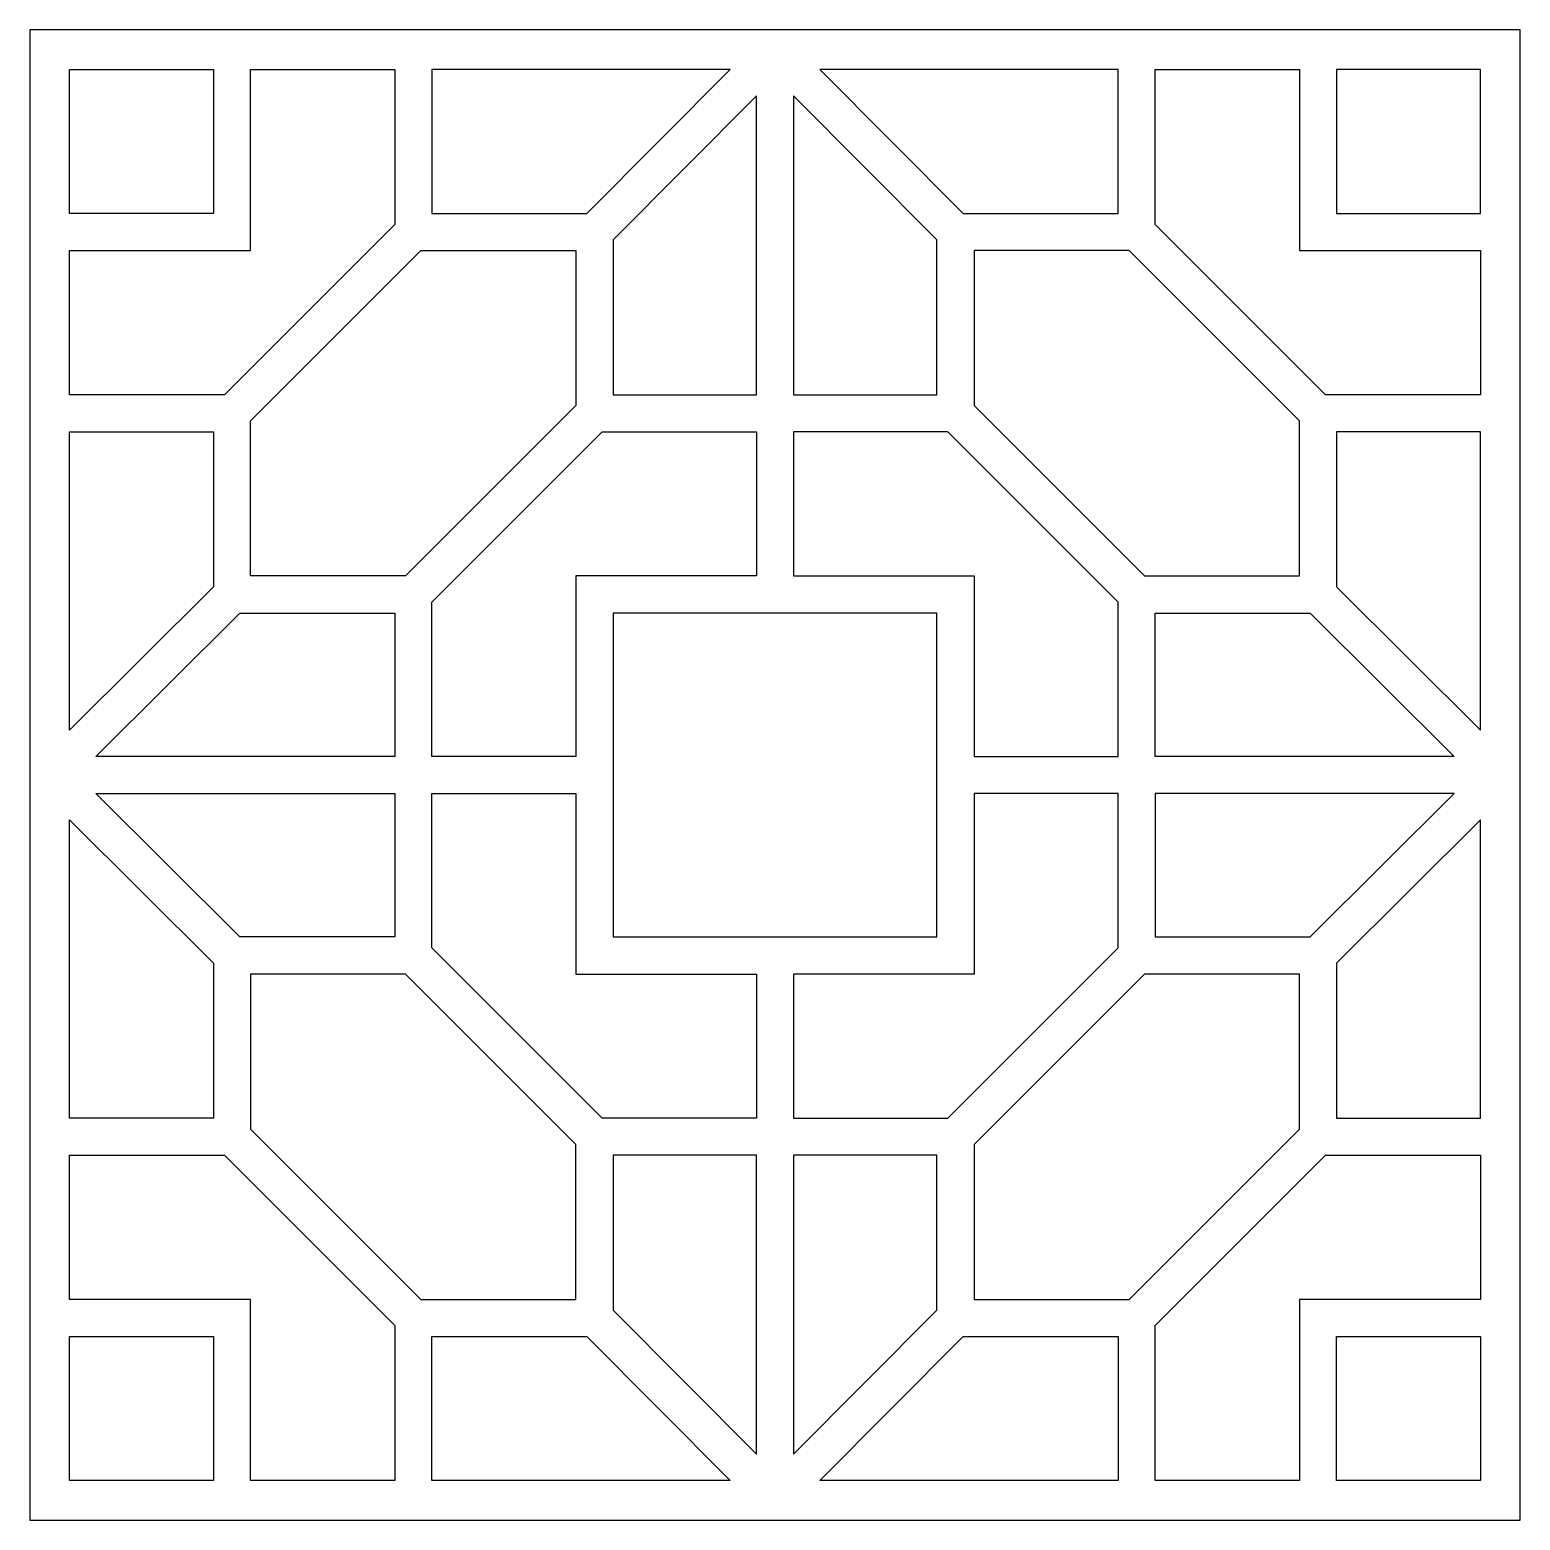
# Model space of a CAD drawing. Header units: centimetres. Extents: x 8.81 to 14.97, y 2.84 to 9.
import ezdxf

# ---------------------------------------------------------------- set-up
doc = ezdxf.new("R2010")
doc.units = ezdxf.units.CM
doc.header["$MEASUREMENT"] = 0
doc.layers.add('layer 1', color=7, linetype='Continuous')

msp = doc.modelspace()

# ---------------------------------------------------------------- linework, layer by layer
at = {"layer": 'layer 1', "color": 250}
for points, knots in [([(8.80966, 9.00077), (8.80966, 9.00077), (14.97003, 9.00077), (14.97003, 9.00077), (14.97003, 9.00077), (14.97003, 9.00077), (14.97003, 2.8404), (14.97003, 2.8404), (14.97003, 2.8404), (14.97003, 2.8404), (8.80966, 2.8404), (8.80966, 2.8404), (8.80966, 2.8404), (8.80966, 2.8404), (8.80966, 9.00077), (8.80966, 9.00077), (8.80966, 9.00077), (8.80966, 9.00077), (8.80966, 9.00077), (8.80966, 9.00077)], [0, 0, 0, 0, 0.1666667, 0.1666667, 0.1666667, 0.1666667, 0.3333333, 0.3333333, 0.3333333, 0.3333333, 0.5, 0.5, 0.5, 0.5, 0.6666667, 0.6666667, 0.6666667, 0.6666667, 1, 1, 1, 1]), ([(8.97339, 8.24147), (8.97339, 8.24147), (9.56896, 8.24147), (9.56896, 8.24147), (9.56896, 8.24147), (9.56896, 8.24147), (9.56896, 8.83704), (9.56896, 8.83704), (9.56896, 8.83704), (9.56896, 8.83704), (8.97339, 8.83704), (8.97339, 8.83704), (8.97339, 8.83704), (8.97339, 8.83704), (8.97339, 8.24147), (8.97339, 8.24147), (8.97339, 8.24147), (8.97339, 8.24147), (8.97339, 8.24147), (8.97339, 8.24147)], [0, 0, 0, 0, 0.1666667, 0.1666667, 0.1666667, 0.1666667, 0.3333333, 0.3333333, 0.3333333, 0.3333333, 0.5, 0.5, 0.5, 0.5, 0.6666667, 0.6666667, 0.6666667, 0.6666667, 1, 1, 1, 1]), ([(8.97339, 7.4924), (8.97339, 7.4924), (9.61392, 7.4924), (9.61392, 7.4924), (9.61392, 7.4924), (9.61392, 7.4924), (10.31803, 8.19652), (10.31803, 8.19652), (10.31803, 8.19652), (10.31803, 8.19652), (10.31803, 8.83704), (10.31803, 8.83704), (10.31803, 8.83704), (10.31803, 8.83704), (9.72245, 8.83704), (9.72245, 8.83704), (9.72245, 8.83704), (9.72245, 8.83704), (9.72245, 8.08798), (9.72245, 8.08798), (9.72245, 8.08798), (9.72245, 8.08798), (8.97339, 8.08798), (8.97339, 8.08798), (8.97339, 8.08798), (8.97339, 8.08798), (8.97339, 7.4924), (8.97339, 7.4924), (8.97339, 7.4924), (8.97339, 7.4924), (8.97339, 7.4924), (8.97339, 7.4924)], [0, 0, 0, 0, 0.1111111, 0.1111111, 0.1111111, 0.1111111, 0.2222222, 0.2222222, 0.2222222, 0.2222222, 0.3333333, 0.3333333, 0.3333333, 0.3333333, 0.4444444, 0.4444444, 0.4444444, 0.4444444, 0.5555556, 0.5555556, 0.5555556, 0.5555556, 0.6666667, 0.6666667, 0.6666667, 0.6666667, 0.7777778, 0.7777778, 0.7777778, 0.7777778, 1, 1, 1, 1]), ([(10.47152, 8.24147), (10.47152, 8.24147), (10.47152, 8.83704), (10.47152, 8.83704), (10.47152, 8.83704), (10.47152, 8.83704), (11.70484, 8.83704), (11.70484, 8.83704), (11.70484, 8.83704), (11.70484, 8.83704), (11.11234, 8.24147), (11.11234, 8.24147), (11.11234, 8.24147), (11.11234, 8.24147), (10.47152, 8.24147), (10.47152, 8.24147), (10.47152, 8.24147), (10.47152, 8.24147), (10.47152, 8.24147), (10.47152, 8.24147)], [0, 0, 0, 0, 0.1666667, 0.1666667, 0.1666667, 0.1666667, 0.3333333, 0.3333333, 0.3333333, 0.3333333, 0.5, 0.5, 0.5, 0.5, 0.6666667, 0.6666667, 0.6666667, 0.6666667, 1, 1, 1, 1]), ([(12.07485, 8.83704), (12.07485, 8.83704), (13.30816, 8.83704), (13.30816, 8.83704), (13.30816, 8.83704), (13.30816, 8.83704), (13.30816, 8.24147), (13.30816, 8.24147), (13.30816, 8.24147), (13.30816, 8.24147), (12.66735, 8.24147), (12.66735, 8.24147), (12.66735, 8.24147), (12.66735, 8.24147), (12.07485, 8.83704), (12.07485, 8.83704), (12.07485, 8.83704), (12.07485, 8.83704), (12.07485, 8.83704), (12.07485, 8.83704)], [0, 0, 0, 0, 0.1666667, 0.1666667, 0.1666667, 0.1666667, 0.3333333, 0.3333333, 0.3333333, 0.3333333, 0.5, 0.5, 0.5, 0.5, 0.6666667, 0.6666667, 0.6666667, 0.6666667, 1, 1, 1, 1]), ([(13.46166, 8.19652), (13.46166, 8.19652), (14.16577, 7.4924), (14.16577, 7.4924), (14.16577, 7.4924), (14.16577, 7.4924), (14.8063, 7.4924), (14.8063, 7.4924), (14.8063, 7.4924), (14.8063, 7.4924), (14.8063, 8.08798), (14.8063, 8.08798), (14.8063, 8.08798), (14.8063, 8.08798), (14.05723, 8.08798), (14.05723, 8.08798), (14.05723, 8.08798), (14.05723, 8.08798), (14.05723, 8.83704), (14.05723, 8.83704), (14.05723, 8.83704), (14.05723, 8.83704), (13.46166, 8.83704), (13.46166, 8.83704), (13.46166, 8.83704), (13.46166, 8.83704), (13.46166, 8.19652), (13.46166, 8.19652), (13.46166, 8.19652), (13.46166, 8.19652), (13.46166, 8.19652), (13.46166, 8.19652)], [0, 0, 0, 0, 0.1111111, 0.1111111, 0.1111111, 0.1111111, 0.2222222, 0.2222222, 0.2222222, 0.2222222, 0.3333333, 0.3333333, 0.3333333, 0.3333333, 0.4444444, 0.4444444, 0.4444444, 0.4444444, 0.5555556, 0.5555556, 0.5555556, 0.5555556, 0.6666667, 0.6666667, 0.6666667, 0.6666667, 0.7777778, 0.7777778, 0.7777778, 0.7777778, 1, 1, 1, 1]), ([(14.21072, 8.24147), (14.21072, 8.24147), (14.21072, 8.83704), (14.21072, 8.83704), (14.21072, 8.83704), (14.21072, 8.83704), (14.8063, 8.83704), (14.8063, 8.83704), (14.8063, 8.83704), (14.8063, 8.83704), (14.8063, 8.24147), (14.8063, 8.24147), (14.8063, 8.24147), (14.8063, 8.24147), (14.21072, 8.24147), (14.21072, 8.24147), (14.21072, 8.24147), (14.21072, 8.24147), (14.21072, 8.24147), (14.21072, 8.24147)], [0, 0, 0, 0, 0.1666667, 0.1666667, 0.1666667, 0.1666667, 0.3333333, 0.3333333, 0.3333333, 0.3333333, 0.5, 0.5, 0.5, 0.5, 0.6666667, 0.6666667, 0.6666667, 0.6666667, 1, 1, 1, 1]), ([(11.22059, 7.4924), (11.22059, 7.4924), (11.22059, 8.13265), (11.22059, 8.13265), (11.22059, 8.13265), (11.22059, 8.13265), (11.81309, 8.72822), (11.81309, 8.72822), (11.81309, 8.72822), (11.81309, 8.72822), (11.81309, 7.4924), (11.81309, 7.4924), (11.81309, 7.4924), (11.81309, 7.4924), (11.22059, 7.4924), (11.22059, 7.4924), (11.22059, 7.4924), (11.22059, 7.4924), (11.22059, 7.4924), (11.22059, 7.4924)], [0, 0, 0, 0, 0.1666667, 0.1666667, 0.1666667, 0.1666667, 0.3333333, 0.3333333, 0.3333333, 0.3333333, 0.5, 0.5, 0.5, 0.5, 0.6666667, 0.6666667, 0.6666667, 0.6666667, 1, 1, 1, 1]), ([(11.96659, 7.4924), (11.96659, 7.4924), (11.96659, 8.72822), (11.96659, 8.72822), (11.96659, 8.72822), (11.96659, 8.72822), (12.55909, 8.13265), (12.55909, 8.13265), (12.55909, 8.13265), (12.55909, 8.13265), (12.55909, 7.4924), (12.55909, 7.4924), (12.55909, 7.4924), (12.55909, 7.4924), (11.96659, 7.4924), (11.96659, 7.4924), (11.96659, 7.4924), (11.96659, 7.4924), (11.96659, 7.4924), (11.96659, 7.4924)], [0, 0, 0, 0, 0.1666667, 0.1666667, 0.1666667, 0.1666667, 0.3333333, 0.3333333, 0.3333333, 0.3333333, 0.5, 0.5, 0.5, 0.5, 0.6666667, 0.6666667, 0.6666667, 0.6666667, 1, 1, 1, 1]), ([(9.72245, 6.74333), (9.72245, 6.74333), (10.36299, 6.74333), (10.36299, 6.74333), (10.36299, 6.74333), (10.36299, 6.74333), (11.06709, 7.44745), (11.06709, 7.44745), (11.06709, 7.44745), (11.06709, 7.44745), (11.06709, 8.08798), (11.06709, 8.08798), (11.06709, 8.08798), (11.06709, 8.08798), (10.42657, 8.08798), (10.42657, 8.08798), (10.42657, 8.08798), (10.42657, 8.08798), (9.72245, 7.38386), (9.72245, 7.38386), (9.72245, 7.38386), (9.72245, 7.38386), (9.72245, 6.74333), (9.72245, 6.74333), (9.72245, 6.74333), (9.72245, 6.74333), (9.72245, 6.74333), (9.72245, 6.74333)], [0, 0, 0, 0, 0.125, 0.125, 0.125, 0.125, 0.25, 0.25, 0.25, 0.25, 0.375, 0.375, 0.375, 0.375, 0.5, 0.5, 0.5, 0.5, 0.625, 0.625, 0.625, 0.625, 0.75, 0.75, 0.75, 0.75, 1, 1, 1, 1]), ([(12.71259, 7.44745), (12.71259, 7.44745), (12.71259, 8.08798), (12.71259, 8.08798), (12.71259, 8.08798), (12.71259, 8.08798), (13.35312, 8.08798), (13.35312, 8.08798), (13.35312, 8.08798), (13.35312, 8.08798), (14.05723, 7.38386), (14.05723, 7.38386), (14.05723, 7.38386), (14.05723, 7.38386), (14.05723, 6.74333), (14.05723, 6.74333), (14.05723, 6.74333), (14.05723, 6.74333), (13.4167, 6.74333), (13.4167, 6.74333), (13.4167, 6.74333), (13.4167, 6.74333), (12.71259, 7.44745), (12.71259, 7.44745), (12.71259, 7.44745), (12.71259, 7.44745), (12.71259, 7.44745), (12.71259, 7.44745)], [0, 0, 0, 0, 0.125, 0.125, 0.125, 0.125, 0.25, 0.25, 0.25, 0.25, 0.375, 0.375, 0.375, 0.375, 0.5, 0.5, 0.5, 0.5, 0.625, 0.625, 0.625, 0.625, 0.75, 0.75, 0.75, 0.75, 1, 1, 1, 1]), ([(8.97339, 6.1056), (8.97339, 6.1056), (9.56896, 6.6981), (9.56896, 6.6981), (9.56896, 6.6981), (9.56896, 6.6981), (9.56896, 7.33891), (9.56896, 7.33891), (9.56896, 7.33891), (9.56896, 7.33891), (8.97339, 7.33891), (8.97339, 7.33891), (8.97339, 7.33891), (8.97339, 7.33891), (8.97339, 6.1056), (8.97339, 6.1056), (8.97339, 6.1056), (8.97339, 6.1056), (8.97339, 6.1056), (8.97339, 6.1056)], [0, 0, 0, 0, 0.1666667, 0.1666667, 0.1666667, 0.1666667, 0.3333333, 0.3333333, 0.3333333, 0.3333333, 0.5, 0.5, 0.5, 0.5, 0.6666667, 0.6666667, 0.6666667, 0.6666667, 1, 1, 1, 1]), ([(10.47152, 5.99734), (10.47152, 5.99734), (11.06709, 5.99734), (11.06709, 5.99734), (11.06709, 5.99734), (11.06709, 5.99734), (11.06709, 6.74333), (11.06709, 6.74333), (11.06709, 6.74333), (11.06709, 6.74333), (11.81309, 6.74333), (11.81309, 6.74333), (11.81309, 6.74333), (11.81309, 6.74333), (11.81309, 7.33891), (11.81309, 7.33891), (11.81309, 7.33891), (11.81309, 7.33891), (11.17563, 7.33891), (11.17563, 7.33891), (11.17563, 7.33891), (11.17563, 7.33891), (10.47152, 6.63479), (10.47152, 6.63479), (10.47152, 6.63479), (10.47152, 6.63479), (10.47152, 5.99734), (10.47152, 5.99734), (10.47152, 5.99734), (10.47152, 5.99734), (10.47152, 5.99734), (10.47152, 5.99734)], [0, 0, 0, 0, 0.1111111, 0.1111111, 0.1111111, 0.1111111, 0.2222222, 0.2222222, 0.2222222, 0.2222222, 0.3333333, 0.3333333, 0.3333333, 0.3333333, 0.4444444, 0.4444444, 0.4444444, 0.4444444, 0.5555556, 0.5555556, 0.5555556, 0.5555556, 0.6666667, 0.6666667, 0.6666667, 0.6666667, 0.7777778, 0.7777778, 0.7777778, 0.7777778, 1, 1, 1, 1]), ([(11.96659, 6.74333), (11.96659, 6.74333), (11.96659, 7.33891), (11.96659, 7.33891), (11.96659, 7.33891), (11.96659, 7.33891), (12.60405, 7.33891), (12.60405, 7.33891), (12.60405, 7.33891), (12.60405, 7.33891), (13.30816, 6.63479), (13.30816, 6.63479), (13.30816, 6.63479), (13.30816, 6.63479), (13.30816, 5.99734), (13.30816, 5.99734), (13.30816, 5.99734), (13.30816, 5.99734), (12.71259, 5.99734), (12.71259, 5.99734), (12.71259, 5.99734), (12.71259, 5.99734), (12.71259, 6.74333), (12.71259, 6.74333), (12.71259, 6.74333), (12.71259, 6.74333), (11.96659, 6.74333), (11.96659, 6.74333), (11.96659, 6.74333), (11.96659, 6.74333), (11.96659, 6.74333), (11.96659, 6.74333)], [0, 0, 0, 0, 0.1111111, 0.1111111, 0.1111111, 0.1111111, 0.2222222, 0.2222222, 0.2222222, 0.2222222, 0.3333333, 0.3333333, 0.3333333, 0.3333333, 0.4444444, 0.4444444, 0.4444444, 0.4444444, 0.5555556, 0.5555556, 0.5555556, 0.5555556, 0.6666667, 0.6666667, 0.6666667, 0.6666667, 0.7777778, 0.7777778, 0.7777778, 0.7777778, 1, 1, 1, 1]), ([(14.8063, 6.1056), (14.8063, 6.1056), (14.21072, 6.6981), (14.21072, 6.6981), (14.21072, 6.6981), (14.21072, 6.6981), (14.21072, 7.33891), (14.21072, 7.33891), (14.21072, 7.33891), (14.21072, 7.33891), (14.8063, 7.33891), (14.8063, 7.33891), (14.8063, 7.33891), (14.8063, 7.33891), (14.8063, 6.1056), (14.8063, 6.1056), (14.8063, 6.1056), (14.8063, 6.1056), (14.8063, 6.1056), (14.8063, 6.1056)], [0, 0, 0, 0, 0.1666667, 0.1666667, 0.1666667, 0.1666667, 0.3333333, 0.3333333, 0.3333333, 0.3333333, 0.5, 0.5, 0.5, 0.5, 0.6666667, 0.6666667, 0.6666667, 0.6666667, 1, 1, 1, 1]), ([(9.08221, 5.99734), (9.08221, 5.99734), (10.31803, 5.99734), (10.31803, 5.99734), (10.31803, 5.99734), (10.31803, 5.99734), (10.31803, 6.58984), (10.31803, 6.58984), (10.31803, 6.58984), (10.31803, 6.58984), (9.67778, 6.58984), (9.67778, 6.58984), (9.67778, 6.58984), (9.67778, 6.58984), (9.08221, 5.99734), (9.08221, 5.99734), (9.08221, 5.99734), (9.08221, 5.99734), (9.08221, 5.99734), (9.08221, 5.99734)], [0, 0, 0, 0, 0.1666667, 0.1666667, 0.1666667, 0.1666667, 0.3333333, 0.3333333, 0.3333333, 0.3333333, 0.5, 0.5, 0.5, 0.5, 0.6666667, 0.6666667, 0.6666667, 0.6666667, 1, 1, 1, 1]), ([(11.22059, 6.58984), (11.22059, 6.58984), (12.55909, 6.58984), (12.55909, 6.58984), (12.55909, 6.58984), (12.55909, 6.58984), (12.55909, 5.25134), (12.55909, 5.25134), (12.55909, 5.25134), (12.55909, 5.25134), (11.22059, 5.25134), (11.22059, 5.25134), (11.22059, 5.25134), (11.22059, 5.25134), (11.22059, 6.58984), (11.22059, 6.58984), (11.22059, 6.58984), (11.22059, 6.58984), (11.22059, 6.58984), (11.22059, 6.58984)], [0, 0, 0, 0, 0.1666667, 0.1666667, 0.1666667, 0.1666667, 0.3333333, 0.3333333, 0.3333333, 0.3333333, 0.5, 0.5, 0.5, 0.5, 0.6666667, 0.6666667, 0.6666667, 0.6666667, 1, 1, 1, 1]), ([(13.46166, 5.99734), (13.46166, 5.99734), (14.69748, 5.99734), (14.69748, 5.99734), (14.69748, 5.99734), (14.69748, 5.99734), (14.1019, 6.58984), (14.1019, 6.58984), (14.1019, 6.58984), (14.1019, 6.58984), (13.46166, 6.58984), (13.46166, 6.58984), (13.46166, 6.58984), (13.46166, 6.58984), (13.46166, 5.99734), (13.46166, 5.99734), (13.46166, 5.99734), (13.46166, 5.99734), (13.46166, 5.99734), (13.46166, 5.99734)], [0, 0, 0, 0, 0.1666667, 0.1666667, 0.1666667, 0.1666667, 0.3333333, 0.3333333, 0.3333333, 0.3333333, 0.5, 0.5, 0.5, 0.5, 0.6666667, 0.6666667, 0.6666667, 0.6666667, 1, 1, 1, 1]), ([(9.08221, 5.84384), (9.08221, 5.84384), (9.67778, 5.25134), (9.67778, 5.25134), (9.67778, 5.25134), (9.67778, 5.25134), (10.31803, 5.25134), (10.31803, 5.25134), (10.31803, 5.25134), (10.31803, 5.25134), (10.31803, 5.84384), (10.31803, 5.84384), (10.31803, 5.84384), (10.31803, 5.84384), (9.08221, 5.84384), (9.08221, 5.84384), (9.08221, 5.84384), (9.08221, 5.84384), (9.08221, 5.84384), (9.08221, 5.84384)], [0, 0, 0, 0, 0.1666667, 0.1666667, 0.1666667, 0.1666667, 0.3333333, 0.3333333, 0.3333333, 0.3333333, 0.5, 0.5, 0.5, 0.5, 0.6666667, 0.6666667, 0.6666667, 0.6666667, 1, 1, 1, 1]), ([(11.17563, 4.50227), (11.17563, 4.50227), (11.81309, 4.50227), (11.81309, 4.50227), (11.81309, 4.50227), (11.81309, 4.50227), (11.81309, 5.09784), (11.81309, 5.09784), (11.81309, 5.09784), (11.81309, 5.09784), (11.06709, 5.09784), (11.06709, 5.09784), (11.06709, 5.09784), (11.06709, 5.09784), (11.06709, 5.84384), (11.06709, 5.84384), (11.06709, 5.84384), (11.06709, 5.84384), (10.47152, 5.84384), (10.47152, 5.84384), (10.47152, 5.84384), (10.47152, 5.84384), (10.47152, 5.20638), (10.47152, 5.20638), (10.47152, 5.20638), (10.47152, 5.20638), (11.17563, 4.50227), (11.17563, 4.50227), (11.17563, 4.50227), (11.17563, 4.50227), (11.17563, 4.50227), (11.17563, 4.50227)], [0, 0, 0, 0, 0.1111111, 0.1111111, 0.1111111, 0.1111111, 0.2222222, 0.2222222, 0.2222222, 0.2222222, 0.3333333, 0.3333333, 0.3333333, 0.3333333, 0.4444444, 0.4444444, 0.4444444, 0.4444444, 0.5555556, 0.5555556, 0.5555556, 0.5555556, 0.6666667, 0.6666667, 0.6666667, 0.6666667, 0.7777778, 0.7777778, 0.7777778, 0.7777778, 1, 1, 1, 1]), ([(11.96659, 4.50227), (11.96659, 4.50227), (11.96659, 5.09784), (11.96659, 5.09784), (11.96659, 5.09784), (11.96659, 5.09784), (12.71259, 5.09784), (12.71259, 5.09784), (12.71259, 5.09784), (12.71259, 5.09784), (12.71259, 5.84384), (12.71259, 5.84384), (12.71259, 5.84384), (12.71259, 5.84384), (13.30816, 5.84384), (13.30816, 5.84384), (13.30816, 5.84384), (13.30816, 5.84384), (13.30816, 5.20638), (13.30816, 5.20638), (13.30816, 5.20638), (13.30816, 5.20638), (12.60405, 4.50227), (12.60405, 4.50227), (12.60405, 4.50227), (12.60405, 4.50227), (11.96659, 4.50227), (11.96659, 4.50227), (11.96659, 4.50227), (11.96659, 4.50227), (11.96659, 4.50227), (11.96659, 4.50227)], [0, 0, 0, 0, 0.1111111, 0.1111111, 0.1111111, 0.1111111, 0.2222222, 0.2222222, 0.2222222, 0.2222222, 0.3333333, 0.3333333, 0.3333333, 0.3333333, 0.4444444, 0.4444444, 0.4444444, 0.4444444, 0.5555556, 0.5555556, 0.5555556, 0.5555556, 0.6666667, 0.6666667, 0.6666667, 0.6666667, 0.7777778, 0.7777778, 0.7777778, 0.7777778, 1, 1, 1, 1]), ([(13.46166, 5.25134), (13.46166, 5.25134), (13.46166, 5.84384), (13.46166, 5.84384), (13.46166, 5.84384), (13.46166, 5.84384), (14.69748, 5.84384), (14.69748, 5.84384), (14.69748, 5.84384), (14.69748, 5.84384), (14.1019, 5.25134), (14.1019, 5.25134), (14.1019, 5.25134), (14.1019, 5.25134), (13.46166, 5.25134), (13.46166, 5.25134), (13.46166, 5.25134), (13.46166, 5.25134), (13.46166, 5.25134), (13.46166, 5.25134)], [0, 0, 0, 0, 0.1666667, 0.1666667, 0.1666667, 0.1666667, 0.3333333, 0.3333333, 0.3333333, 0.3333333, 0.5, 0.5, 0.5, 0.5, 0.6666667, 0.6666667, 0.6666667, 0.6666667, 1, 1, 1, 1]), ([(8.97339, 4.50227), (8.97339, 4.50227), (9.56896, 4.50227), (9.56896, 4.50227), (9.56896, 4.50227), (9.56896, 4.50227), (9.56896, 5.14308), (9.56896, 5.14308), (9.56896, 5.14308), (9.56896, 5.14308), (8.97339, 5.73558), (8.97339, 5.73558), (8.97339, 5.73558), (8.97339, 5.73558), (8.97339, 4.50227), (8.97339, 4.50227), (8.97339, 4.50227), (8.97339, 4.50227), (8.97339, 4.50227), (8.97339, 4.50227)], [0, 0, 0, 0, 0.1666667, 0.1666667, 0.1666667, 0.1666667, 0.3333333, 0.3333333, 0.3333333, 0.3333333, 0.5, 0.5, 0.5, 0.5, 0.6666667, 0.6666667, 0.6666667, 0.6666667, 1, 1, 1, 1]), ([(14.21072, 4.50227), (14.21072, 4.50227), (14.21072, 5.14308), (14.21072, 5.14308), (14.21072, 5.14308), (14.21072, 5.14308), (14.8063, 5.73558), (14.8063, 5.73558), (14.8063, 5.73558), (14.8063, 5.73558), (14.8063, 4.50227), (14.8063, 4.50227), (14.8063, 4.50227), (14.8063, 4.50227), (14.21072, 4.50227), (14.21072, 4.50227), (14.21072, 4.50227), (14.21072, 4.50227), (14.21072, 4.50227), (14.21072, 4.50227)], [0, 0, 0, 0, 0.1666667, 0.1666667, 0.1666667, 0.1666667, 0.3333333, 0.3333333, 0.3333333, 0.3333333, 0.5, 0.5, 0.5, 0.5, 0.6666667, 0.6666667, 0.6666667, 0.6666667, 1, 1, 1, 1]), ([(10.42657, 3.7532), (10.42657, 3.7532), (9.72245, 4.45731), (9.72245, 4.45731), (9.72245, 4.45731), (9.72245, 4.45731), (9.72245, 5.09784), (9.72245, 5.09784), (9.72245, 5.09784), (9.72245, 5.09784), (10.36299, 5.09784), (10.36299, 5.09784), (10.36299, 5.09784), (10.36299, 5.09784), (11.06709, 4.39373), (11.06709, 4.39373), (11.06709, 4.39373), (11.06709, 4.39373), (11.06709, 3.7532), (11.06709, 3.7532), (11.06709, 3.7532), (11.06709, 3.7532), (10.42657, 3.7532), (10.42657, 3.7532), (10.42657, 3.7532), (10.42657, 3.7532), (10.42657, 3.7532), (10.42657, 3.7532)], [0, 0, 0, 0, 0.125, 0.125, 0.125, 0.125, 0.25, 0.25, 0.25, 0.25, 0.375, 0.375, 0.375, 0.375, 0.5, 0.5, 0.5, 0.5, 0.625, 0.625, 0.625, 0.625, 0.75, 0.75, 0.75, 0.75, 1, 1, 1, 1]), ([(12.71259, 3.7532), (12.71259, 3.7532), (12.71259, 4.39373), (12.71259, 4.39373), (12.71259, 4.39373), (12.71259, 4.39373), (13.4167, 5.09784), (13.4167, 5.09784), (13.4167, 5.09784), (13.4167, 5.09784), (14.05723, 5.09784), (14.05723, 5.09784), (14.05723, 5.09784), (14.05723, 5.09784), (14.05723, 4.45731), (14.05723, 4.45731), (14.05723, 4.45731), (14.05723, 4.45731), (13.35312, 3.7532), (13.35312, 3.7532), (13.35312, 3.7532), (13.35312, 3.7532), (12.71259, 3.7532), (12.71259, 3.7532), (12.71259, 3.7532), (12.71259, 3.7532), (12.71259, 3.7532), (12.71259, 3.7532)], [0, 0, 0, 0, 0.125, 0.125, 0.125, 0.125, 0.25, 0.25, 0.25, 0.25, 0.375, 0.375, 0.375, 0.375, 0.5, 0.5, 0.5, 0.5, 0.625, 0.625, 0.625, 0.625, 0.75, 0.75, 0.75, 0.75, 1, 1, 1, 1]), ([(8.97339, 3.7532), (8.97339, 3.7532), (9.72245, 3.7532), (9.72245, 3.7532), (9.72245, 3.7532), (9.72245, 3.7532), (9.72245, 3.00413), (9.72245, 3.00413), (9.72245, 3.00413), (9.72245, 3.00413), (10.31803, 3.00413), (10.31803, 3.00413), (10.31803, 3.00413), (10.31803, 3.00413), (10.31803, 3.64466), (10.31803, 3.64466), (10.31803, 3.64466), (10.31803, 3.64466), (9.61392, 4.34877), (9.61392, 4.34877), (9.61392, 4.34877), (9.61392, 4.34877), (8.97339, 4.34877), (8.97339, 4.34877), (8.97339, 4.34877), (8.97339, 4.34877), (8.97339, 3.7532), (8.97339, 3.7532), (8.97339, 3.7532), (8.97339, 3.7532), (8.97339, 3.7532), (8.97339, 3.7532)], [0, 0, 0, 0, 0.1111111, 0.1111111, 0.1111111, 0.1111111, 0.2222222, 0.2222222, 0.2222222, 0.2222222, 0.3333333, 0.3333333, 0.3333333, 0.3333333, 0.4444444, 0.4444444, 0.4444444, 0.4444444, 0.5555556, 0.5555556, 0.5555556, 0.5555556, 0.6666667, 0.6666667, 0.6666667, 0.6666667, 0.7777778, 0.7777778, 0.7777778, 0.7777778, 1, 1, 1, 1]), ([(11.81309, 3.11295), (11.81309, 3.11295), (11.22059, 3.70852), (11.22059, 3.70852), (11.22059, 3.70852), (11.22059, 3.70852), (11.22059, 4.34877), (11.22059, 4.34877), (11.22059, 4.34877), (11.22059, 4.34877), (11.81309, 4.34877), (11.81309, 4.34877), (11.81309, 4.34877), (11.81309, 4.34877), (11.81309, 3.11295), (11.81309, 3.11295), (11.81309, 3.11295), (11.81309, 3.11295), (11.81309, 3.11295), (11.81309, 3.11295)], [0, 0, 0, 0, 0.1666667, 0.1666667, 0.1666667, 0.1666667, 0.3333333, 0.3333333, 0.3333333, 0.3333333, 0.5, 0.5, 0.5, 0.5, 0.6666667, 0.6666667, 0.6666667, 0.6666667, 1, 1, 1, 1]), ([(11.96659, 3.11295), (11.96659, 3.11295), (11.96659, 4.34877), (11.96659, 4.34877), (11.96659, 4.34877), (11.96659, 4.34877), (12.55909, 4.34877), (12.55909, 4.34877), (12.55909, 4.34877), (12.55909, 4.34877), (12.55909, 3.70852), (12.55909, 3.70852), (12.55909, 3.70852), (12.55909, 3.70852), (11.96659, 3.11295), (11.96659, 3.11295), (11.96659, 3.11295), (11.96659, 3.11295), (11.96659, 3.11295), (11.96659, 3.11295)], [0, 0, 0, 0, 0.1666667, 0.1666667, 0.1666667, 0.1666667, 0.3333333, 0.3333333, 0.3333333, 0.3333333, 0.5, 0.5, 0.5, 0.5, 0.6666667, 0.6666667, 0.6666667, 0.6666667, 1, 1, 1, 1]), ([(13.46166, 3.00413), (13.46166, 3.00413), (14.05723, 3.00413), (14.05723, 3.00413), (14.05723, 3.00413), (14.05723, 3.00413), (14.05723, 3.7532), (14.05723, 3.7532), (14.05723, 3.7532), (14.05723, 3.7532), (14.8063, 3.7532), (14.8063, 3.7532), (14.8063, 3.7532), (14.8063, 3.7532), (14.8063, 4.34877), (14.8063, 4.34877), (14.8063, 4.34877), (14.8063, 4.34877), (14.16577, 4.34877), (14.16577, 4.34877), (14.16577, 4.34877), (14.16577, 4.34877), (13.46166, 3.64466), (13.46166, 3.64466), (13.46166, 3.64466), (13.46166, 3.64466), (13.46166, 3.00413), (13.46166, 3.00413), (13.46166, 3.00413), (13.46166, 3.00413), (13.46166, 3.00413), (13.46166, 3.00413)], [0, 0, 0, 0, 0.1111111, 0.1111111, 0.1111111, 0.1111111, 0.2222222, 0.2222222, 0.2222222, 0.2222222, 0.3333333, 0.3333333, 0.3333333, 0.3333333, 0.4444444, 0.4444444, 0.4444444, 0.4444444, 0.5555556, 0.5555556, 0.5555556, 0.5555556, 0.6666667, 0.6666667, 0.6666667, 0.6666667, 0.7777778, 0.7777778, 0.7777778, 0.7777778, 1, 1, 1, 1]), ([(8.97339, 3.00413), (8.97339, 3.00413), (9.56896, 3.00413), (9.56896, 3.00413), (9.56896, 3.00413), (9.56896, 3.00413), (9.56896, 3.5997), (9.56896, 3.5997), (9.56896, 3.5997), (9.56896, 3.5997), (8.97339, 3.5997), (8.97339, 3.5997), (8.97339, 3.5997), (8.97339, 3.5997), (8.97339, 3.00413), (8.97339, 3.00413), (8.97339, 3.00413), (8.97339, 3.00413), (8.97339, 3.00413), (8.97339, 3.00413)], [0, 0, 0, 0, 0.1666667, 0.1666667, 0.1666667, 0.1666667, 0.3333333, 0.3333333, 0.3333333, 0.3333333, 0.5, 0.5, 0.5, 0.5, 0.6666667, 0.6666667, 0.6666667, 0.6666667, 1, 1, 1, 1]), ([(10.47152, 3.00413), (10.47152, 3.00413), (11.70484, 3.00413), (11.70484, 3.00413), (11.70484, 3.00413), (11.70484, 3.00413), (11.11234, 3.5997), (11.11234, 3.5997), (11.11234, 3.5997), (11.11234, 3.5997), (10.47152, 3.5997), (10.47152, 3.5997), (10.47152, 3.5997), (10.47152, 3.5997), (10.47152, 3.00413), (10.47152, 3.00413), (10.47152, 3.00413), (10.47152, 3.00413), (10.47152, 3.00413), (10.47152, 3.00413)], [0, 0, 0, 0, 0.1666667, 0.1666667, 0.1666667, 0.1666667, 0.3333333, 0.3333333, 0.3333333, 0.3333333, 0.5, 0.5, 0.5, 0.5, 0.6666667, 0.6666667, 0.6666667, 0.6666667, 1, 1, 1, 1]), ([(12.07485, 3.00413), (12.07485, 3.00413), (13.30816, 3.00413), (13.30816, 3.00413), (13.30816, 3.00413), (13.30816, 3.00413), (13.30816, 3.5997), (13.30816, 3.5997), (13.30816, 3.5997), (13.30816, 3.5997), (12.66735, 3.5997), (12.66735, 3.5997), (12.66735, 3.5997), (12.66735, 3.5997), (12.07485, 3.00413), (12.07485, 3.00413), (12.07485, 3.00413), (12.07485, 3.00413), (12.07485, 3.00413), (12.07485, 3.00413)], [0, 0, 0, 0, 0.1666667, 0.1666667, 0.1666667, 0.1666667, 0.3333333, 0.3333333, 0.3333333, 0.3333333, 0.5, 0.5, 0.5, 0.5, 0.6666667, 0.6666667, 0.6666667, 0.6666667, 1, 1, 1, 1]), ([(14.21072, 3.00413), (14.21072, 3.00413), (14.8063, 3.00413), (14.8063, 3.00413), (14.8063, 3.00413), (14.8063, 3.00413), (14.8063, 3.5997), (14.8063, 3.5997), (14.8063, 3.5997), (14.8063, 3.5997), (14.21072, 3.5997), (14.21072, 3.5997), (14.21072, 3.5997), (14.21072, 3.5997), (14.21072, 3.00413), (14.21072, 3.00413), (14.21072, 3.00413), (14.21072, 3.00413), (14.21072, 3.00413), (14.21072, 3.00413)], [0, 0, 0, 0, 0.1666667, 0.1666667, 0.1666667, 0.1666667, 0.3333333, 0.3333333, 0.3333333, 0.3333333, 0.5, 0.5, 0.5, 0.5, 0.6666667, 0.6666667, 0.6666667, 0.6666667, 1, 1, 1, 1])]:
    msp.add_open_spline(points, degree=3, knots=knots, dxfattribs=at)

doc.saveas('drawing.dxf')
